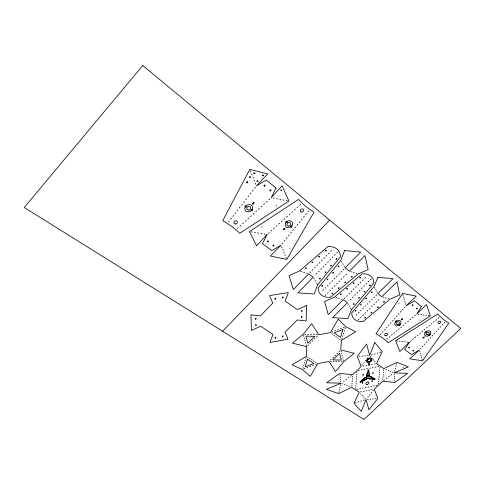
<?xml version="1.0" encoding="UTF-8"?>
<svg xmlns="http://www.w3.org/2000/svg" width="485" height="485" viewBox="0 0 485 485"><rect width="100%" height="100%" fill="white"/><g stroke="black" fill="none" stroke-linecap="round" stroke-linejoin="round"><path stroke-width="0.73" d="M274.916 337.809L275.365 337.305M353.116 283.355L353.656 282.797M282.179 297.596L282.652 297.062M318.621 256.601L318.912 256.116M378.209 307.181C377.876 308.709 376.469 306.556 378.185 307.047M283.234 297.444L282.81 297.935L282.221 297.766M424.284 337.311L424.236 336.754L423.047 337.881M351.867 386.193L351.916 385.442M352.019 383.938L352.068 383.186M352.171 381.677L352.225 380.925M352.328 379.409L352.377 378.652M352.486 377.13L352.534 376.366M355.747 388.479L355.802 387.739M355.911 386.242L355.966 385.496M356.075 383.999L356.129 383.247M356.233 381.743L356.287 380.986M356.396 379.476L356.451 378.718M356.56 377.203L356.614 376.439M356.73 374.917L356.784 374.153M356.893 372.619L356.948 371.856M368.57 365.102L368.861 361.622M369.188 364.987L369.473 361.501M378.415 383.987L378.488 383.241M378.627 381.756L378.694 381.01M378.833 379.519L378.906 378.767M379.046 377.269L379.112 376.518M379.252 375.008L379.325 374.256M379.464 372.741L379.537 371.983M379.676 370.467L379.749 369.703M379.894 368.182L379.961 367.418M382.792 379.585L382.865 378.84M383.011 377.342L383.083 376.59M383.229 375.087L383.302 374.335M383.447 372.826L383.52 372.068M383.665 370.552L383.738 369.794M367.2 376.014L368.273 369.909L366.587 375.038L366.981 376.833L359.979 382.028L364.671 377.833L366.981 376.833L367.2 376.014L366.587 375.038M290.024 248.059L289.672 248.502M338.87 392.456L339.045 391.692M339.397 390.164L339.573 389.394M339.918 387.861L340.094 387.091M340.446 385.545L340.628 384.775M275.929 337.718L275.492 338.13M246.568 205.476L246.107 207.283L244.689 206.198L246.568 205.476A4.019 3.486 -29.6 0 1 251.424 205.319A4.019 3.486 -29.6 0 1 252.067 209.714M250.903 210.969L251.363 209.174L252.764 210.254L250.903 210.969A4.019 3.486 -29.6 0 1 246.047 211.127A4.019 3.486 -29.6 0 1 245.398 206.743M394.584 371.31L394.79 370.54M395.208 368.994L395.421 368.218M395.845 366.666L396.051 365.89M396.475 364.332L396.688 363.55M285.738 222.876L286.229 221.142L287.544 222.178L285.738 222.876A3.904 3.28 -32.9 0 0 286.217 227.071A3.904 3.28 -32.9 0 0 290.848 226.889M398.797 303.428L399.07 303.077M292 225.683L291.503 227.398L290.2 226.374L292 225.683A3.904 3.28 -32.9 0 0 291.527 221.475A3.904 3.28 -32.9 0 0 286.89 221.657M413.075 305.144L412.408 304.835M302.828 368.285L303.077 367.466M303.574 365.836L303.822 365.017M304.325 363.374L304.574 362.55M305.077 360.901L305.326 360.076M305.829 358.421L306.077 357.597M360.591 277.717C360.222 276.201 358.827 278.845 360.494 277.893M341.786 339.051L342.058 338.209M342.61 336.523L342.889 335.681M343.441 333.989L343.719 333.14M344.277 331.443L344.556 330.588M345.114 328.885L345.393 328.03M326.332 250.727C325.975 249.029 324.465 251.873 326.247 250.878M331.97 293.461C332.37 294.995 333.765 292.231 332.055 293.316M369.564 374.456L368.855 376.469L375.178 379.04L371.067 376.584L368.855 376.469L368.685 369.831L369.564 374.456L368.764 375.711M276.686 205.452L276.256 205.846M364.714 317.857C364.95 319.251 366.521 316.844 364.896 317.62M395.36 322.131L395.905 320.724L396.912 321.5L395.36 322.131A3.407 2.474 -34.2 0 0 395.433 325.465A3.407 2.474 -34.2 0 0 399.282 325.144M400.331 324.132L399.786 325.526L398.785 324.756L400.331 324.132A3.407 2.474 -34.2 0 0 400.264 320.791A3.407 2.474 -34.2 0 0 396.409 321.112M412.826 350.588L412.941 350.982L413.475 350.879M426.333 331.558L425.769 332.91L424.824 332.17L426.333 331.558A3.328 2.346 -35 0 1 430.043 331.225A3.328 2.346 -35 0 1 430.013 334.45M428.982 335.432L429.54 334.08L430.48 334.82L428.982 335.432A3.328 2.346 -35 0 1 425.272 335.765A3.328 2.346 -35 0 1 425.296 332.54M403.326 367.06L403.362 367.491M275.753 298.839L275.334 299.172M338.906 266.447C339.003 264.677 336.948 267.29 338.827 266.556M283.088 336.523L282.682 336.857M274.777 298.633L275.225 298.281M282.143 336.366L282.688 336.014M372.05 292.346C372.256 290.703 370.128 293.116 371.959 292.473M267.38 241.178L267.441 241.827L268.193 241.754M261.657 227.113L262.07 226.792M319.536 278.566C319.924 280.336 321.197 277.329 319.603 278.475M272.988 245.349L273.013 245.998L273.752 245.956M353.359 303.986C353.692 305.635 354.941 302.816 353.438 303.883M417.179 308.648L417.167 308.157L416.585 308.205M327.078 279.196L327.569 278.881M327.963 279.493L327.32 279.803M360.482 304.489L360.955 304.186M355.99 310.915C356.445 309.412 354.141 311.146 355.705 311.146M361.295 304.786L360.67 305.059M408.873 347.436L408.825 347.897L409.304 347.945M273.879 245.816L273.831 245.204L273.128 245.216M268.302 241.633L268.211 240.984L267.471 241.081M365.981 379.664L367.806 377.991L374.947 379.367L369.412 378.991L367.806 377.991L365.981 379.664L360.161 382.277L366.884 378.452M228.568 221.978L229.284 221.057M230.708 219.208L231.424 218.286M232.855 216.437L233.57 215.51M235.007 213.655L235.722 212.727M237.165 210.866L237.886 209.938M239.323 208.071L240.045 207.137M241.494 205.27L242.215 204.331M243.664 202.457L244.391 201.517M245.846 199.638L246.574 198.698M248.029 196.813L248.763 195.873M250.224 193.982L250.951 193.036M252.418 191.145L253.152 190.193M254.619 188.295L255.359 187.343M362.01 365.399L362.586 364.659M363.738 363.18L364.314 362.434M365.472 360.949L366.048 360.209M367.206 358.718L367.788 357.972M367.824 397.245L368.382 396.548M369.503 395.142L370.061 394.438M371.183 393.032L371.746 392.323M372.868 390.91L373.432 390.207M282.1 243.791L282.81 242.918M284.222 241.166L284.931 240.287M286.35 238.529L287.059 237.65M288.478 235.892L289.187 235.007M290.612 233.243L291.327 232.357M292.758 230.593L293.473 229.702M294.904 227.932L295.62 227.041M297.056 225.264L297.772 224.373M299.215 222.591L299.93 221.7M301.373 219.911L302.094 219.014M303.543 217.219L304.265 216.322M305.72 214.528L306.441 213.63M307.896 211.83L308.624 210.927M409.552 347.757L409.552 347.248L408.958 347.351M416.457 308.314L416.433 308.86L417.064 308.775M412.292 304.932L412.256 305.501L412.874 305.429M380.519 334.511L381.174 333.771M382.489 332.298L383.15 331.558M384.472 330.079L385.126 329.339M386.454 327.86L387.115 327.114M388.436 325.635L389.103 324.889M390.431 323.398L391.092 322.652M392.426 321.161L393.092 320.415M394.426 318.924L395.093 318.172M396.433 316.675L397.1 315.923M398.44 314.425L399.113 313.674M400.452 312.164L401.125 311.412M402.471 309.903L403.144 309.151M404.496 307.642L405.169 306.884M413.559 350.807L413.614 350.297L413.02 350.358M420.349 348.873L420.998 348.163M422.302 346.751L422.95 346.041M424.254 344.623L424.908 343.913M426.212 342.489L426.867 341.779M428.176 340.355L428.831 339.645M430.14 338.215L430.795 337.499M432.111 336.069L432.765 335.353M434.087 333.922L434.742 333.207M436.063 331.77L436.724 331.049M438.046 329.612L438.707 328.891M440.034 327.448L440.695 326.726M442.023 325.277L442.69 324.556M444.024 323.107L444.684 322.379M254.249 203.13L253.497 202.239M420.155 319.979L419.858 320.167M351.558 276.517C350.794 278.166 353.656 276.195 351.655 276.444M283.537 229.52C285.689 225.404 285.38 231.788 283.537 228.956M222.591 331.255L329.673 220.081M306.247 268.381C306.95 266.774 304.077 268.49 306.12 268.484M316.117 274.195L316.875 273.419M318.403 271.855L319.16 271.073M320.688 269.502L321.452 268.72M322.98 267.15L323.744 266.368M325.277 264.792L326.047 264.01M327.581 262.433L328.345 261.645M329.885 260.063L330.655 259.275M332.195 257.693L332.971 256.904M334.511 255.316L335.287 254.522M336.832 252.934L337.608 252.139M309.873 272.667L310.642 271.885M312.176 270.321L312.94 269.539M314.48 267.969L315.25 267.187M316.79 265.616L317.56 264.828M319.1 263.258L319.876 262.47M321.422 260.894L322.192 260.106M323.744 258.523L324.52 257.735M326.072 256.153L326.848 255.359M328.406 253.776L329.182 252.982M330.74 251.394L331.522 250.599M322.786 290.57L323.537 289.806M325.035 288.284L325.787 287.52M327.29 285.992L328.042 285.228M329.551 283.695L330.303 282.931M331.813 281.391L332.571 280.627M334.08 279.087L334.838 278.317M336.354 276.777L337.111 276.007M338.627 274.468L339.391 273.692M340.913 272.146L341.67 271.376M343.198 269.824L343.956 269.048M325.223 295.432L325.975 294.68M327.478 293.17L328.23 292.419M329.733 290.909L330.491 290.151M331.995 288.636L332.752 287.878M334.262 286.362L335.02 285.604M336.535 284.089L337.293 283.325M338.809 281.803L339.567 281.045M341.088 279.518L341.846 278.754M343.368 277.226L344.132 276.462M345.659 274.934L346.423 274.164M350.249 299.912L350.988 299.172M352.474 297.687L353.219 296.941M354.705 295.45L355.45 294.704M356.942 293.213L357.694 292.467M359.185 290.97L359.931 290.224M361.428 288.727L362.18 287.975M363.677 286.471L364.429 285.726M365.933 284.216L366.684 283.464M368.194 281.961L368.946 281.203M370.455 279.693L371.207 278.942M344.38 298.548L345.132 297.802M346.629 296.317L347.375 295.571M348.873 294.08L349.624 293.334M351.128 291.843L351.88 291.097M353.383 289.6L354.135 288.848M355.644 287.35L356.402 286.599M357.912 285.101L358.664 284.349M360.179 282.846L360.937 282.088M362.453 280.585L363.21 279.827M364.732 278.317L365.49 277.565M307.787 345.599L308.502 344.89M309.933 343.465L310.655 342.749M312.085 341.319L312.807 340.609M314.244 339.179L314.965 338.463M316.408 337.026L317.129 336.311M356.093 315.238L356.827 314.516M358.288 313.061L359.021 312.334M360.488 310.879L361.222 310.151M362.695 308.696L363.429 307.963M364.902 306.502L365.641 305.774M367.115 304.307L367.854 303.58M369.334 302.113L370.073 301.379M371.552 299.912L372.298 299.172M373.777 297.705L374.523 296.965M376.008 295.492L376.754 294.753M358.269 319.791L358.997 319.075M360.464 317.639L361.198 316.917M362.671 315.48L363.404 314.759M364.878 313.322L365.611 312.601M367.084 311.152L367.824 310.43M369.303 308.981L370.037 308.26M371.516 306.811L372.262 306.083M373.741 304.635L374.481 303.907M375.966 302.452L376.712 301.725M378.197 300.27L378.943 299.536M330.552 359.991L331.255 359.3M332.668 357.918L333.377 357.227M334.789 355.844L335.499 355.153M336.911 353.765L337.621 353.068M339.039 351.68L339.749 350.988M383.744 301.688C383.004 303.27 385.72 301.343 383.859 301.609M237.377 228.483L238.244 227.695M239.99 226.113L240.857 225.319M242.603 223.731L243.476 222.936M245.228 221.348L246.101 220.554M247.853 218.965L248.726 218.165M250.478 216.571L251.357 215.776M253.115 214.176L253.994 213.382M255.753 211.781L256.632 210.981M258.396 209.381L259.275 208.574M261.039 206.974L261.924 206.167M263.694 204.561L264.574 203.761M266.344 202.148L267.235 201.342M269.005 199.735L269.89 198.929M341.046 294.589C341.767 292.928 339.027 294.777 340.949 294.662M268.357 233.364L269.217 232.588M270.945 231.03L271.812 230.254M273.54 228.696L274.407 227.92M276.141 226.362L277.008 225.58M278.748 224.021L279.615 223.239M281.355 221.675L282.221 220.893M283.967 219.329L284.834 218.541M286.58 216.977L287.453 216.189M289.199 214.619L290.078 213.83M291.825 212.26L292.704 211.472M294.456 209.896L295.335 209.108M297.087 207.531L297.966 206.737M299.724 205.155L300.603 204.367M386.806 339.161L387.576 338.518M389.115 337.227L389.885 336.578M391.431 335.287L392.201 334.644M393.747 333.347L394.517 332.704M396.063 331.407L396.839 330.758M398.385 329.461L399.161 328.812M400.713 327.514L401.489 326.866M403.041 325.562L403.817 324.914M405.375 323.61L406.151 322.962M407.709 321.658L408.485 321.003M410.043 319.7L410.825 319.045M412.389 317.736L413.165 317.087M414.73 315.777L415.512 315.123M410.431 341.343L411.195 340.712M412.723 339.439L413.487 338.803M415.021 337.53L415.784 336.893M417.318 335.62L418.082 334.983M419.616 333.71L420.386 333.068M421.926 331.795L422.696 331.152M424.229 329.873L424.999 329.236M426.545 327.957L427.315 327.314M428.855 326.029L429.631 325.393M431.177 324.107L431.947 323.465M433.493 322.179L434.269 321.537M435.821 320.245L436.591 319.603M438.143 318.312L438.919 317.669M369.637 285.101C368.855 286.781 371.443 284.913 369.843 284.986M336.135 258.681C335.353 260.493 338.081 258.481 336.323 258.572M322.398 286.12C323.337 284.495 320.427 286.011 322.246 286.211M343.525 381.374L344.32 380.792M345.902 379.634L346.696 379.052M348.285 377.894L349.079 377.312M350.661 376.148L351.455 375.566M383.805 380.361L384.587 379.791M386.151 378.658L386.939 378.088M388.503 376.948L389.285 376.378M390.855 375.238L391.637 374.669M319.397 256.88L319.657 256.25M353.844 283.604L354.099 282.991M402.301 319.306L402.629 318.693L401.998 318.791M303.956 368.927L304.907 368.564M306.805 367.83L307.751 367.46M309.648 366.733L310.594 366.363M312.492 365.635L313.437 365.266M315.329 364.538L316.275 364.168M331.77 332.116L332.734 331.746M334.662 331.006L335.632 330.637M337.554 329.903L338.518 329.533M340.446 328.794L341.41 328.43M343.332 327.69L344.295 327.326M301.719 316.699L301.252 317.19L301.682 317.566M255.844 324.562L255.395 325.077L255.886 325.435M319.245 256.953L318.821 256.935M353.686 283.676L353.322 283.67M256.019 325.405L256.444 324.962L256.159 324.556M301.815 310.527L301.379 310.976L301.634 311.382M355.287 402.914L356.184 402.629M357.978 402.059L358.876 401.774M360.67 401.204L361.567 400.919M363.362 400.349L364.259 400.07M371.504 355.002L372.438 354.711M374.299 354.141L375.226 353.856M377.087 353.28L378.015 352.995M379.87 352.425L380.798 352.14M255.874 319.197L256.316 318.681L255.868 318.318M301.937 311.382L302.397 310.867L301.937 310.503M301.797 317.548L302.276 317.051L301.864 316.675M255.734 318.336L255.255 318.863L255.728 319.227M364.671 377.833L366.193 377.488M357.039 389.322L357.948 389.146M359.773 388.782L360.682 388.6M362.501 388.236L363.404 388.061M365.223 387.697L366.126 387.515M367.939 387.157L368.842 386.975M370.655 386.618L371.558 386.442M373.359 386.078L374.262 385.902M376.063 385.545L376.966 385.363M360.567 391.886L361.477 391.704M363.283 391.34L364.193 391.159M365.999 390.801L366.902 390.619M368.709 390.255L369.606 390.079M371.407 389.716L372.31 389.54M358.421 370.437L359.349 370.255M361.204 369.897L362.131 369.722M363.98 369.364L364.902 369.188M366.751 368.83L367.672 368.655M369.515 368.297L370.437 368.121M372.274 367.769L373.195 367.588M375.032 367.236L375.948 367.06M377.785 366.708L378.7 366.533M363.18 366.12L364.108 365.939M365.957 365.587L366.884 365.405M368.733 365.053L369.661 364.878M371.504 364.526L372.432 364.344M374.274 363.992L375.196 363.817M369.558 376.827L371.067 376.584M253.049 204.203L253.558 203.815A0.921 0.8 -30.5 0 0 253.576 203.312L253.412 202.972A1.243 1.079 -30.9 0 1 253.334 202.657A0.837 0.727 -30.8 0 1 253.4 202.378M275.462 337.287L275.898 337.463M275.365 338.148L274.965 337.984M367.345 399.391L368.218 399.319M369.97 399.167L370.843 399.094M372.589 398.943L373.462 398.864M375.208 398.718L376.075 398.64M282.555 336.881L282.161 336.729M359.112 356.269L360.034 356.208M361.871 356.081L362.792 356.02M364.629 355.899L365.544 355.838M367.375 355.717L368.291 355.657M282.755 297.044L283.198 297.256M275.207 299.196L274.819 299.045M275.334 298.269L275.753 298.463M330.394 361.519L331.316 361.531M333.159 361.561L334.074 361.574M335.911 361.598L336.826 361.616M338.657 361.64L339.573 361.652M341.398 361.683L342.307 361.695M304.732 334.341L305.702 334.371M307.642 334.426L308.606 334.456M310.539 334.511L311.503 334.535M313.431 334.589L314.389 334.62M316.311 334.674L317.269 334.699M282.761 336.014L283.07 336.172M396.875 340.894L397.724 340.991M399.416 341.179L400.258 341.276M401.944 341.464L402.78 341.561M404.46 341.749L405.302 341.846M406.976 342.034L407.812 342.131M418.185 314.335L419.034 314.444M420.725 314.668L421.568 314.777M423.253 315.001L424.096 315.111M425.781 315.335L426.618 315.444M428.297 315.662L429.134 315.777M364.762 291.255C363.107 291.267 365.072 292.97 364.902 291.339M251.109 231.872L252.2 232.054M254.37 232.418L255.456 232.6M257.626 232.958L258.705 233.139M260.869 233.497L261.942 233.673M264.095 234.031L265.168 234.213M273.164 198.08L274.255 198.286M276.444 198.698L277.535 198.898M279.712 199.311L280.797 199.517M282.967 199.923L284.052 200.123M286.217 200.529L287.296 200.735M331.182 265.168C329.418 265.162 331.576 266.992 331.328 265.259M335.802 297.529L336.687 297.784M338.445 298.281L339.324 298.536M341.076 299.039L341.949 299.287M300.767 271.473L301.706 271.752M303.586 272.309L304.525 272.588M306.393 273.14L307.326 273.419M383.053 297.105L383.884 297.353M385.545 297.845L386.375 298.093M388.03 298.584L388.855 298.827M350.685 271.636L351.57 271.909M353.341 272.455L354.22 272.728M355.984 273.267L356.863 273.54M342.083 383.659L342.822 383.938M344.301 384.496L345.035 384.769M346.508 385.326L347.242 385.599M348.709 386.151L349.436 386.43M386.127 369.576L386.83 369.861M388.236 370.431L388.94 370.716M390.34 371.28L391.037 371.565M392.432 372.128L393.129 372.407M401.998 319.3L401.877 319.227A1.601 1.158 -34.4 0 1 401.95 319.312C402.289 320.233 400.592 319.67 401.483 319.312M371.098 312.989C372.856 313.007 370.873 311.425 370.995 312.886M338.56 288.363C340.3 288.551 338.469 286.562 338.445 288.254M307.496 356.954L308.175 357.396M309.527 358.282L310.206 358.724M311.552 359.603L312.225 360.046M313.565 360.925L314.238 361.361M315.571 362.234L316.238 362.671M331.782 333.692L332.449 334.159M333.783 335.087L334.444 335.553M335.772 336.475L336.426 336.936M337.748 337.857L338.403 338.318M339.718 339.233L340.373 339.694M422.871 337.748L423.393 338.154M360.713 393.778L361.179 394.281M362.107 395.281L362.574 395.784M363.495 396.779L363.956 397.276M364.878 398.27L365.338 398.767M370.376 356.39L370.849 356.936M371.789 358.027L372.262 358.573M373.201 359.658L373.668 360.197M374.608 361.283L375.075 361.822M368.685 378.094L369.412 378.991M313.88 278.317L314.328 279.069M315.226 280.566L315.674 281.318M316.566 282.81L317.014 283.555M348.012 303.816L348.418 304.513M349.224 305.914L349.624 306.617M350.431 308.011L350.831 308.702M341.501 261.397L341.925 262.167M342.78 263.701L343.204 264.464M344.047 265.986L344.471 266.75M374.638 287.587L375.02 288.308M375.784 289.739L376.166 290.448M376.924 291.873L377.306 292.582M281.676 246.677L282.027 247.562M282.737 249.338L283.088 250.218M283.792 251.982L284.143 252.861M284.847 254.613L285.198 255.492M285.895 257.232L286.241 258.105M250.442 170.896L250.854 171.926M251.679 173.982L252.091 175.006M252.909 177.049L253.315 178.068M254.134 180.105L254.54 181.117M255.346 183.136L255.753 184.142M419.725 351.128L419.919 351.801M420.313 353.147L420.507 353.82M420.895 355.166L421.089 355.832M421.477 357.172L421.671 357.833M422.059 359.167L422.247 359.828M402.938 294.571L403.156 295.335M403.605 296.862L403.823 297.62M404.266 299.142L404.484 299.9M404.926 301.415L405.145 302.167M405.581 303.671L405.799 304.422M303.531 335.468L303.755 336.244M304.192 337.79L304.41 338.566M304.853 340.106L305.071 340.876M305.508 342.41L305.726 343.18M306.156 344.708L306.375 345.466M341.107 351.11L341.288 351.849M341.658 353.329L341.84 354.062M342.204 355.529L342.386 356.263M342.749 357.724L342.931 358.451M343.289 359.906L343.471 360.628M339.924 374.85L340.015 375.584M340.203 377.051L340.294 377.785M340.476 379.246L340.567 379.973M340.749 381.428L340.84 382.156M394.244 373.911L394.293 374.626M394.39 376.057L394.438 376.766M394.541 378.191L394.59 378.9M394.687 380.319L394.735 381.022M254.977 173.163A0.618 0.552 -34 0 1 254.952 173.369M254.874 173.533A0.618 0.552 -34 0 1 254.273 173.836M253.776 173.363A0.618 0.552 -34 0 1 253.8 173.157M253.879 172.993A0.618 0.552 -34 0 1 254.479 172.69M258.129 181.105A0.618 0.546 -33.5 0 1 258.105 181.311M258.026 181.475A0.618 0.546 -33.5 0 1 257.432 181.772M256.941 181.311A0.618 0.546 -33.5 0 1 256.965 181.105M257.044 180.941A0.618 0.546 -33.5 0 1 257.638 180.638M263.543 175.358A0.618 0.546 -34.9 0 1 263.519 175.564M263.44 175.728A0.618 0.546 -34.9 0 1 262.846 176.031M262.355 175.564A0.618 0.546 -34.9 0 1 262.379 175.358M262.458 175.194A0.618 0.546 -34.9 0 1 263.058 174.891M281.7 190.429A0.606 0.527 -35.3 0 1 281.494 190.714M281.336 190.811A0.606 0.527 -35.3 0 1 281.13 190.86M280.615 190.193A0.606 0.527 -35.3 0 1 281.185 189.756M247.623 181.875A0.618 0.552 -31.9 0 1 247.768 182.045M247.162 182.912A0.618 0.552 -31.9 0 1 246.986 182.887M246.829 182.809A0.618 0.552 -31.9 0 1 246.683 182.639M246.629 182.33A0.618 0.552 -31.9 0 1 247.017 181.833M247.289 181.772A0.618 0.552 -31.9 0 1 247.465 181.796M247.708 182.627A0.612 0.546 -31.9 0 1 247.435 182.845M250.024 177.528A0.618 0.546 -32.9 0 1 249.848 177.504M249.484 176.946A0.618 0.546 -32.9 0 1 249.86 176.455M250.127 176.388A0.624 0.552 -32.9 0 1 250.308 176.413M250.557 177.255A0.612 0.546 -32.9 0 1 250.29 177.468M249.69 177.437A0.612 0.546 -32.9 0 1 249.539 177.267M253.055 204.185A0.703 0.606 -30.6 0 1 252.582 203.197M346.66 288.89C348.266 289.872 347.236 287.168 346.666 288.878M311.97 262.397C313.565 263.585 312.679 260.56 311.97 262.397M333.486 272.746C332.831 274.577 331.946 271.618 333.486 272.746M365.745 298.554C367.187 299.609 366.436 296.826 365.745 298.554M344.859 282.488C346.345 283.628 345.605 280.694 344.859 282.488M362.186 383.017C363.107 384.084 363.356 381.519 362.192 382.98M362.81 375.008C363.774 376.105 363.908 373.48 362.81 375.008M306.526 305.489L306.168 320.955L297.208 319.961L285.041 332.249L287.987 339.239L270.018 342.434L272.982 334.365L260.603 326.266L251.382 330.437L250.975 314.826L260.421 315.874L272.782 303.167L269.593 295.601L288.326 292.552L285.186 301.112L297.366 309.63L306.526 305.489M306.714 346.666L306.478 356.287L292.109 364.896L302.458 369.509L310.212 376.384L317.693 363.623L329.012 361.501L335.493 371.546L343.744 361.713L354.262 353.298L340.816 349.946L341.349 340.379L355.735 331.758L345.811 326.745L338.215 319.124L330.321 332.668L318.706 334.741L311.709 323.75L303.204 334.298L292.358 343.137L306.714 346.666M371.843 381.119C372.716 382.21 372.977 379.664 371.849 381.077M358.627 297.996C359.973 299.124 359.385 296.359 358.633 297.948M372.541 373.123C373.48 374.232 373.595 371.613 372.541 373.123M325.956 272.091C325.247 273.886 324.447 270.903 325.956 272.091M307.478 359.264L305.162 366.842L313.922 363.459L307.478 359.264M343.016 329.503L340.464 337.336L334.141 332.898L343.016 329.503M317.681 284.671L314.201 293.977L297.942 292.843L313.207 277.184L308.727 273.837L293.328 289.533L289.012 275.589L299.354 271.048L327.83 246.665A14.598 11.682 -33.6 0 1 340.506 256.741L317.681 284.671M344.574 250.545L340.858 260.239L318.099 288.029A14.229 11.119 -32.3 0 0 330.527 297.22L358.179 273.946L368.151 269.545L364.95 255.571L349.352 271.224L345.102 267.884L360.67 252.067L344.574 250.545M374.759 342.495L369.661 355.566L366.593 344.004L357.287 356.39L361.149 366.508L352.65 374.693L339.742 373.395L326.654 382.774L340.973 383.241L326.363 389.352L338.609 393.602L351.789 387.315L359.209 392.153L353.935 403.338L361.264 411.395L366.029 399.507L368.946 409.807L377.797 398.494L374.274 389.146L382.635 381.216L394.826 382.416L407.618 373.365L394.172 372.832L408.394 366.866L397.003 362.38L383.853 368.655L376.572 363.556L382.186 351.71L374.759 342.495M351.425 309.745L347.866 318.542L332.51 317.663L347.405 302.755L343.265 299.657L328.242 314.595L324.568 301.537L334.474 297.153L362.107 273.916A14.053 10.779 -34.2 0 1 373.826 283.228L351.425 309.745M377.851 277.359L374.062 286.508L351.728 312.904A13.707 10.282 -33 0 0 363.241 321.422L390.092 299.196L399.664 294.935L397.009 281.84L381.804 296.735L377.87 293.649L393.05 278.596L377.851 277.359M276.02 187.998L271.224 197.716L282.088 185.755L288.908 201.039L239.729 233.309A92.962 76.66 -16.2 0 0 222.688 220.76L249.823 169.344L267.738 173.969L256.462 185.919L266.223 180.026L276.02 187.998M267.059 234.528L262.47 243.664L271.836 250.624L281.045 245.101L270.4 256.007L286.762 259.402L314.05 212.139A98.2 81.65 -48.1 0 1 298.554 199.414L249.472 231.606L256.62 245.865L267.059 234.528M421.441 306.502L416.688 314.134L426.461 304.531L430.383 315.941L388.176 342.78A78.073 55.696 -27.6 0 0 375.996 333.819L402.605 293.419L416.263 296.159L406.181 305.744L414.475 300.839L421.441 306.502M409.285 342.295L404.72 349.552L411.486 354.577L419.379 349.928L409.807 358.821L422.538 360.822L448.898 323.089A82.935 58.018 -41.4 0 1 437.767 313.947L395.602 340.749L399.846 351.492L409.285 342.295M368.042 362.059L367.782 362.434A2.892 2.073 -31 0 1 367.327 359.161A2.892 2.073 -31 0 1 371.462 358.373A2.892 2.073 -31 0 1 370.449 361.931L370.243 361.634A2.395 1.716 -31 0 0 371.086 358.694A2.395 1.716 -31 0 0 367.666 359.349A2.395 1.716 -31 0 0 368.042 362.059M142.748 65.53L24.25 207.489L363.968 419.47L460.75 328.466L142.748 65.53M314.777 336.36L307.884 343.216L305.883 336.111L314.777 336.36M339.585 353.298L332.819 359.918L341.282 360.052L339.585 353.298M264.574 186.137A0.612 0.54 -33.9 0 0 265.083 185.24A0.612 0.54 -33.9 0 0 264.058 185.361A0.612 0.54 -33.9 0 0 264.574 186.137M270.436 190.866A0.606 0.527 -34.1 0 0 270.957 189.987A0.606 0.527 -34.1 0 0 269.945 190.09A0.606 0.527 -34.1 0 0 270.436 190.866M235.407 223.985A1.794 1.552 -26.7 0 0 237.262 221.603A1.794 1.552 -26.7 0 0 234.255 221.554A1.794 1.552 -26.7 0 0 235.407 223.985M248.593 210.041A2.007 1.746 -29.6 0 0 250.49 207.253A2.007 1.746 -29.6 0 0 247.126 207.398A2.007 1.746 -29.6 0 0 248.593 210.041M288.817 226.004A1.952 1.637 -32.9 0 0 290.515 223.227A1.952 1.637 -32.9 0 0 287.29 223.609A1.952 1.637 -32.9 0 0 288.817 226.004M301.882 212.06A1.77 1.491 -35.4 0 0 303.44 209.532A1.77 1.491 -35.4 0 0 300.53 209.866A1.77 1.491 -35.4 0 0 301.882 212.06M397.664 324.513A1.704 1.237 -34.2 0 0 399.294 322.228A1.704 1.237 -34.2 0 0 396.591 322.658A1.704 1.237 -34.2 0 0 397.664 324.513M385.908 335.759A1.522 1.103 -33 0 0 387.351 333.728A1.522 1.103 -33 0 0 384.92 334.116A1.522 1.103 -33 0 0 385.908 335.759M439.301 323.519A1.51 1.061 -36 0 0 440.647 321.458A1.51 1.061 -36 0 0 438.276 321.985A1.51 1.061 -36 0 0 439.301 323.519M427.552 334.808A1.667 1.176 -35 0 0 429.025 332.546A1.667 1.176 -35 0 0 426.4 333.134A1.667 1.176 -35 0 0 427.552 334.808M369.073 361.604A1.746 1.249 -31 0 0 370.776 359.33A1.746 1.249 -31 0 0 367.982 359.731A1.746 1.249 -31 0 0 369.073 361.604M367.096 384.49A1.625 1.14 -30.1 0 0 368.806 382.453A1.625 1.14 -30.1 0 0 366.217 382.72A1.625 1.14 -30.1 0 0 367.096 384.49"/></g></svg>
